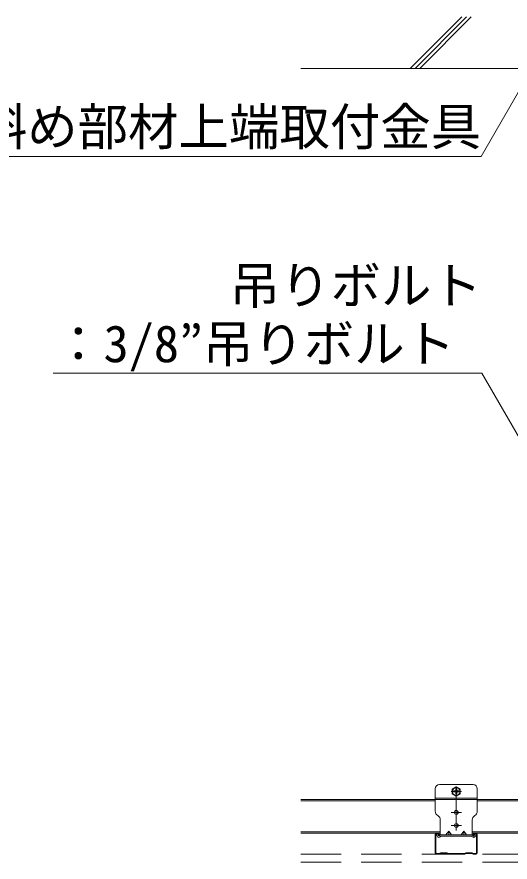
# Model space of a CAD drawing. Units: millimetres at full size, sheet at 1:40; details may follow other scales. Extents: x -7800 to 7800, y -5578 to 5491.
# Drawn here: x -4903 to -4317, y -1091 to -86 of the extents above; entities that cross this region are included whole.
import ezdxf
from ezdxf.enums import TextEntityAlignment as Align

# ---------------------------------------------------------------- set-up
doc = ezdxf.new("R2010")
doc.units = ezdxf.units.MM
doc.header["$LTSCALE"] = 40
doc.linetypes.add('CHAIN1', pattern=[8, 5, -1, 1, -1])
doc.linetypes.add('DASHED1', pattern=[1.8, 1.2, -0.6])
doc.layers.add('2-6_文字', color=7, linetype='Continuous', lineweight=18)
doc.styles.add('ＭＳ ゴシック', font='')
doc.styles.get('ＭＳ ゴシック').set_extended_font_data('MS Gothic')

msp = doc.modelspace()

# ---------------------------------------------------------------- linework, layer by layer
at = {"layer": '2-6_文字'}
for p, q in [((-4374.41, -85.72), (-4435.61, -146.92)), ((-4368.69, -85.66), (-4429.95, -146.92)), ((-4363.03, -85.66), (-4424.29, -146.92)), ((-4565.91, -146.92), (-2226.32, -146.92)), ((-4295.04, -154.07), (-4351.29, -251.5)), ((-4351.29, -251.5), (-4951.29, -251.5)), ((-4350.45, -509.56), (-4860.45, -509.56)), ((-4292.9, -609.24), (-4350.45, -509.56)), ((-4405.9, -1057.92), (-4405.9, -1079.92)), ((-4405.1, -1057.92), (-4405.1, -1079.92)), ((-4402.9, -1056.42), (-4404.4, -1056.42)), ((-4402.9, -1057.22), (-4404.4, -1057.22)), ((-4401.7, -1059.42), (-4401.7, -1058.42)), ((-4401.7, -1059.42), (-4400.9, -1059.42)), ((-4400.9, -1059.42), (-4400.9, -1058.42)), ((-4360.9, -1058.42), (-4360.9, -1059.42)), ((-4360.9, -1059.42), (-4360.1, -1059.42)), ((-4360.1, -1058.42), (-4360.1, -1059.42)), ((-4357.4, -1056.42), (-4358.9, -1056.42)), ((-4357.4, -1057.22), (-4358.9, -1057.22)), ((-4356.7, -1079.92), (-4356.7, -1057.92)), ((-4355.9, -1079.92), (-4355.9, -1057.92)), ((-4404.4, -1080.62), (-4401.32, -1080.62)), ((-4404.4, -1081.42), (-4401.09, -1081.42)), ((-4399.65, -1079.89), (-4401.2, -1080.59)), ((-4401.09, -1081.42), (-4399.32, -1080.61)), ((-4398.97, -1080.67), (-4399.04, -1080.63)), ((-4398.55, -1079.99), (-4398.62, -1079.95)), ((-4398.24, -1079.99), (-4398.17, -1079.95)), ((-4397.82, -1080.67), (-4397.75, -1080.63)), ((-4397.37, -1080.67), (-4397.44, -1080.63)), ((-4396.95, -1079.99), (-4397.02, -1079.95)), ((-4396.64, -1079.99), (-4396.57, -1079.95)), ((-4396.22, -1080.67), (-4396.15, -1080.63)), ((-4395.77, -1080.67), (-4395.84, -1080.63)), ((-4395.35, -1079.99), (-4395.42, -1079.95)), ((-4395.04, -1079.99), (-4394.97, -1079.95)), ((-4394.62, -1080.67), (-4394.55, -1080.63)), ((-4394.17, -1080.67), (-4394.24, -1080.63)), ((-4393.75, -1079.99), (-4393.82, -1079.95)), ((-4393.44, -1079.99), (-4393.37, -1079.95)), ((-4393.02, -1080.67), (-4392.95, -1080.63)), ((-4392.67, -1080.61), (-4390.91, -1081.42)), ((-4392.34, -1079.89), (-4390.79, -1080.59)), ((-4390.91, -1081.42), (-4370.89, -1081.42)), ((-4390.67, -1080.62), (-4371.12, -1080.62)), ((-4369.45, -1079.89), (-4371, -1080.59)), ((-4369.12, -1080.61), (-4370.89, -1081.42)), ((-4368.77, -1080.67), (-4368.84, -1080.63)), ((-4368.35, -1079.99), (-4368.42, -1079.95)), ((-4368.04, -1079.99), (-4367.97, -1079.95)), ((-4367.62, -1080.67), (-4367.55, -1080.63)), ((-4367.17, -1080.67), (-4367.24, -1080.63)), ((-4366.75, -1079.99), (-4366.82, -1079.95)), ((-4366.44, -1079.99), (-4366.37, -1079.95)), ((-4366.02, -1080.67), (-4365.95, -1080.63)), ((-4365.57, -1080.67), (-4365.64, -1080.63)), ((-4365.15, -1079.99), (-4365.22, -1079.95)), ((-4364.84, -1079.99), (-4364.77, -1079.95)), ((-4364.42, -1080.67), (-4364.35, -1080.63)), ((-4363.97, -1080.67), (-4364.04, -1080.63)), ((-4363.55, -1079.99), (-4363.62, -1079.95)), ((-4363.24, -1079.99), (-4363.17, -1079.95)), ((-4362.82, -1080.67), (-4362.75, -1080.63)), ((-4360.71, -1081.42), (-4362.47, -1080.61)), ((-4362.14, -1079.89), (-4360.59, -1080.59)), ((-4360.71, -1081.42), (-4357.4, -1081.42)), ((-4360.47, -1080.62), (-4357.4, -1080.62))]:
    msp.add_line(p, q, dxfattribs=at)
at = {"layer": '2-6_文字', "color": 3}
for p, q in [((-4405.9, -1003.82), (-4405.9, -1030.42)), ((-4400.9, -998.82), (-4380.9, -998.82)), ((-4380.94, -1001.32), (-4385.71, -1004.07)), ((-4385.71, -1004.07), (-4385.71, -1009.57)), ((-4381.54, -1003.88), (-4381.54, -1004.43)), ((-4380.94, -1001.32), (-4376.18, -1004.07)), ((-4360.9, -998.82), (-4380.9, -998.82)), ((-4380.34, -1003.88), (-4380.34, -1004.69)), ((-4380.34, -1003.88), (-4380.34, -1004.43)), ((-4376.18, -1004.07), (-4376.18, -1009.57)), ((-4355.9, -1003.82), (-4355.9, -1030.42)), ((-4405.9, -1014.82), (-4380.9, -1014.82)), ((-4380.94, -1012.32), (-4385.71, -1009.57)), ((-4383.88, -1006.22), (-4383.3, -1006.22)), ((-4383.88, -1007.42), (-4383.3, -1007.42)), ((-4381.54, -1009.76), (-4381.54, -1009.2)), ((-4380.94, -1012.32), (-4376.18, -1009.57)), ((-4355.9, -1014.82), (-4380.9, -1014.82)), ((-4380.34, -1009.76), (-4380.34, -1008.94)), ((-4380.34, -1009.76), (-4380.34, -1009.2)), ((-4378, -1006.22), (-4378.59, -1006.22)), ((-4378, -1007.42), (-4378.59, -1007.42)), ((-4405.9, -1016.42), (-4565.91, -1016.42)), ((-4405.9, -1018.02), (-4565.91, -1018.02)), ((-4301.9, -1016.42), (-4355.9, -1016.42)), ((-4301.9, -1018.02), (-4355.9, -1018.02)), ((-4402.98, -1035.56), (-4402.81, -1035.67)), ((-4399.9, -1040.81), (-4399.9, -1058.42)), ((-4361.9, -1040.81), (-4361.9, -1058.42)), ((-4358.81, -1035.56), (-4358.98, -1035.67)), ((-4399.9, -1054.82), (-4565.91, -1054.82)), ((-4389.9, -1053.94), (-4393.15, -1058.42)), ((-4389.9, -1053.94), (-4389.9, -1058.42)), ((-4389.9, -1053.94), (-4386.65, -1058.42)), ((-4371.9, -1053.94), (-4375.15, -1058.42)), ((-4371.9, -1053.94), (-4368.65, -1058.42)), ((-4371.9, -1053.94), (-4371.9, -1058.42)), ((-4301.9, -1054.82), (-4361.9, -1054.82)), ((-4399.9, -1056.42), (-4565.91, -1056.42)), ((-4403.29, -1057.03), (-4404.73, -1057.74)), ((-4403.39, -1060.41), (-4404.73, -1057.74)), ((-4401.96, -1059.7), (-4403.29, -1057.03)), ((-4401.14, -1059.81), (-4399.9, -1058.42)), ((-4399.95, -1060.87), (-4399.18, -1060.02)), ((-4399.9, -1058.42), (-4380.9, -1058.42)), ((-4399.18, -1060.02), (-4380.9, -1060.02)), ((-4361.89, -1058.42), (-4380.89, -1058.42)), ((-4362.61, -1060.02), (-4380.89, -1060.02)), ((-4361.84, -1060.87), (-4362.61, -1060.02)), ((-4301.9, -1056.42), (-4361.9, -1056.42)), ((-4360.65, -1059.81), (-4361.89, -1058.42)), ((-4359.83, -1059.7), (-4358.5, -1057.03)), ((-4358.5, -1057.03), (-4357.07, -1057.74)), ((-4358.4, -1060.41), (-4357.07, -1057.74))]:
    msp.add_line(p, q, dxfattribs=at)
at = {"layer": '2-6_文字', "color": 4, "linetype": 'CHAIN1', "lineweight": 9}
for p, q in [((-4380.9, -1000.82), (-4380.9, -1053.42)), ((-4386.9, -1006.82), (-4374.9, -1006.82)), ((-4374.9, -1031.82), (-4386.9, -1031.82)), ((-4374.9, -1047.42), (-4386.9, -1047.42))]:
    msp.add_line(p, q, dxfattribs=at)
at = {"layer": '2-6_文字', "color": 3, "linetype": 'DASHED1'}
for p in [(-4405.9, -1016.42), (-4355.9, -1016.42)]:
    msp.add_line(p, (-4380.9, -1016.42), dxfattribs=at)
at = {"layer": '2-6_文字', "color": 4, "linetype": 'DASHED1', "lineweight": 9}
for p, q in [((-4565.91, -1081.42), (-2226.32, -1081.42)), ((-4565.91, -1090.92), (-2226.32, -1090.92))]:
    msp.add_line(p, q, dxfattribs=at)
at = {"layer": '2-6_文字', "color": 3}
for centre, radius in [((-4380.94, -1006.82), 4.4), ((-4380.89, -1031.82), 2.25), ((-4380.89, -1047.42), 2.25)]:
    msp.add_circle(centre, radius, dxfattribs=at)
for centre, radius, start, end in [((-4400.9, -1003.82), 5, 90, 180), ((-4383.14, -1004.62), 1.6, 264.36299, 6.67345), ((-4380.94, -1006.82), 3, 78.46303, 101.53696), ((-4378.75, -1004.62), 1.6, 173.32654, 275.63699), ((-4360.9, -1003.82), 5, 0, 90), ((-4380.94, -1006.82), 3, 168.46303, 191.51331), ((-4383.14, -1009.01), 1.6, 353.32654, 95.63699), ((-4380.94, -1006.82), 3, 258.46303, 281.53696), ((-4378.75, -1009.01), 1.6, 84.36299, 186.67345), ((-4380.94, -1006.82), 3, 348.48668, 11.53696), ((-4399.9, -1030.42), 6, 180, 239.03689), ((-4361.9, -1030.42), 6, 300.96311, 0), ((-4405.9, -1040.81), 6, 0, 59.03689), ((-4355.9, -1040.81), 6, 120.96311, 180), ((-4401.51, -1059.47), 2.1, 206.5, 318.15813), ((-4401.51, -1059.47), 0.5, 206.5, 318.15813), ((-4360.28, -1059.47), 2.1, 221.84187, 333.5), ((-4360.28, -1059.47), 0.5, 221.84187, 333.5)]:
    msp.add_arc(centre, radius, start, end, dxfattribs=at)
at = {"layer": '2-6_文字'}
for centre, radius, start, end in [((-4404.4, -1057.92), 1.5, 90, 180), ((-4404.4, -1057.92), 0.7, 90, 180), ((-4402.9, -1058.42), 2, 0, 90), ((-4402.9, -1058.42), 1.2, 0, 90), ((-4358.9, -1058.42), 2, 90, 180), ((-4358.9, -1058.42), 1.2, 90, 180), ((-4357.4, -1057.92), 1.5, 0, 90), ((-4357.4, -1057.92), 0.7, 0, 90), ((-4404.4, -1079.92), 1.5, 180, 270), ((-4404.4, -1079.92), 0.7, 180, 270), ((-4401.32, -1080.32), 0.3, 270, 294.44652), ((-4401.32, -1080.32), 1.1, 270, 294.44652), ((-4399.2, -1080.89), 1.1, 58.52405, 114.44652), ((-4399.2, -1080.89), 0.3, 58.52405, 114.44652), ((-4398.4, -1079.73), 1.1, 238.52405, 301.47594), ((-4398.4, -1079.73), 0.3, 238.52405, 301.47594), ((-4397.6, -1080.89), 1.1, 58.52405, 121.47594), ((-4397.6, -1080.89), 0.3, 58.52405, 121.47594), ((-4396.8, -1079.73), 1.1, 238.52405, 301.47594), ((-4396.8, -1079.73), 0.3, 238.52405, 301.47594), ((-4396, -1080.89), 1.1, 90, 121.47594), ((-4396, -1080.89), 0.3, 90, 121.47594), ((-4396, -1080.89), 1.1, 58.52405, 90), ((-4396, -1080.89), 0.3, 58.52405, 90), ((-4395.2, -1079.73), 1.1, 238.52405, 301.47594), ((-4395.2, -1079.73), 0.3, 238.52405, 301.47594), ((-4394.4, -1080.89), 1.1, 58.52405, 121.47594), ((-4394.4, -1080.89), 0.3, 58.52405, 121.47594), ((-4393.6, -1079.73), 1.1, 238.52405, 301.47594), ((-4393.6, -1079.73), 0.3, 238.52405, 301.47594), ((-4392.8, -1080.89), 1.1, 65.55347, 121.47594), ((-4392.8, -1080.89), 0.3, 65.55347, 121.47594), ((-4390.67, -1080.32), 1.1, 245.55347, 269.61594), ((-4390.67, -1080.32), 0.3, 245.55347, 270), ((-4371.12, -1080.32), 0.3, 270, 294.44652), ((-4371.12, -1080.32), 1.1, 270.38405, 294.44652), ((-4369, -1080.89), 1.1, 58.52405, 114.44652), ((-4369, -1080.89), 0.3, 58.52405, 114.44652), ((-4368.2, -1079.73), 1.1, 238.52405, 301.47594), ((-4368.2, -1079.73), 0.3, 238.52405, 301.47594), ((-4367.4, -1080.89), 1.1, 58.52405, 121.47594), ((-4367.4, -1080.89), 0.3, 58.52405, 121.47594), ((-4366.6, -1079.73), 1.1, 238.52405, 301.47594), ((-4366.6, -1079.73), 0.3, 238.52405, 301.47594), ((-4365.8, -1080.89), 1.1, 90, 121.47594), ((-4365.8, -1080.89), 0.3, 90, 121.47594), ((-4365.8, -1080.89), 1.1, 58.52405, 90), ((-4365.8, -1080.89), 0.3, 58.52405, 90), ((-4365, -1079.73), 1.1, 238.52405, 301.47594), ((-4365, -1079.73), 0.3, 238.52405, 301.47594), ((-4364.2, -1080.89), 1.1, 58.52405, 121.47594), ((-4364.2, -1080.89), 0.3, 58.52405, 121.47594), ((-4363.4, -1079.73), 1.1, 238.52405, 301.47594), ((-4363.4, -1079.73), 0.3, 238.52405, 301.47594), ((-4362.6, -1080.89), 1.1, 65.55347, 121.47594), ((-4362.6, -1080.89), 0.3, 65.55347, 121.47594), ((-4360.47, -1080.32), 1.1, 245.55347, 270), ((-4360.47, -1080.32), 0.3, 245.55347, 270), ((-4357.4, -1079.92), 1.5, 270, 0), ((-4357.4, -1079.92), 0.7, 270, 0)]:
    msp.add_arc(centre, radius, start, end, dxfattribs=at)

# ---------------------------------------------------------------- texts
at = {"layer": '2-6_文字', "style": 'ＭＳ ゴシック'}
for s, p in [('斜め部材上端取付金具', (-4951.29, -251.5)), ('吊りボルト', (-4650.45, -440.25)), ('：3/8”吊りボルト', (-4860.45, -509.56))]:
    msp.add_text(s, height=43.99, dxfattribs=at).set_placement(p, align=Align.BOTTOM_LEFT)

doc.saveas('drawing.dxf')
